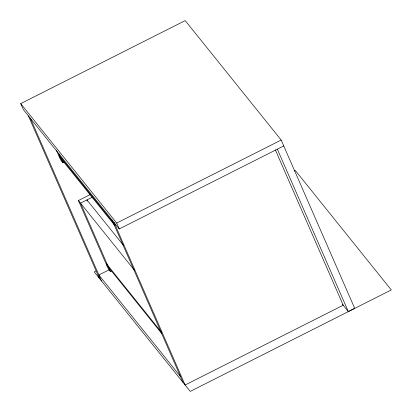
<?xml version="1.0" encoding="UTF-8"?>
<svg xmlns="http://www.w3.org/2000/svg" width="412" height="412" viewBox="0 0 412 412"><rect width="100%" height="100%" fill="white"/><g stroke="black" fill="none" stroke-linecap="round" stroke-linejoin="round"><path stroke-width="0.62" d="M283.755 145.936L119.264 228.954L23.283 109.51L20.708 103.618L185.199 20.6L281.18 140.044L354.706 308.346L348.31 311.575L342.511 304.355M56.403 150.128L60.78 160.139L62.881 162.755L64.025 162.179M111.528 270.9L110.38 271.477L108.279 268.866L78.424 200.536L89.904 194.742M92.576 197.065L80.525 203.147L110.38 271.477M20.708 103.618L116.689 223.062L281.18 140.044M95.929 271.014L94.209 271.879L190.246 391.4L391.292 289.935L295.255 170.413L294.101 170.995M109.185 269.783L98.865 274.989L180.441 376.506M113.939 223.458L58.957 155.036L59.915 157.224L114.897 225.642M123.445 245.372L86.922 199.918L87.437 201.092M78.424 200.536L134.709 270.576M161.437 332.18L106.456 263.757L107.414 265.946L161.993 333.869M277.353 149.165L348.31 311.575M275.34 149.875L343.211 305.225L185.117 385.014L114.16 222.604M116.689 223.062L119.264 228.954M112.059 219.987L183.016 382.398M58.761 153.331L62.881 162.755M30.483 118.471L101.44 280.881M28.382 115.86L99.338 278.27"/></g></svg>
